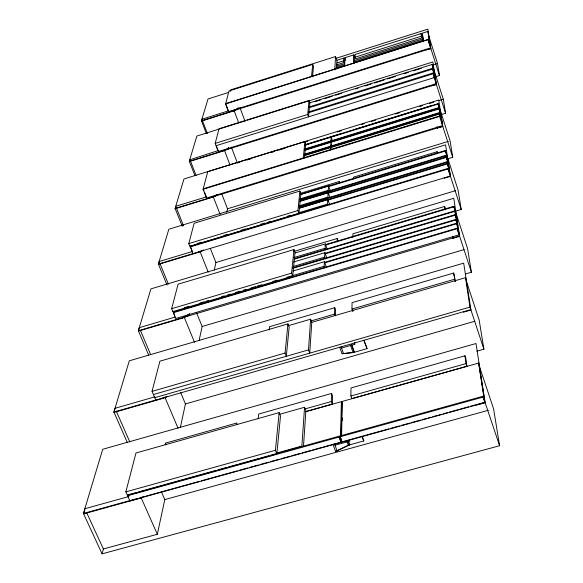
<?xml version="1.0" encoding="UTF-8"?>
<svg xmlns="http://www.w3.org/2000/svg" width="583" height="583" viewBox="0 0 583 583"><rect width="100%" height="100%" fill="white"/><g stroke="black" fill="none" stroke-linecap="round" stroke-linejoin="round"><path stroke-width="0.87" d="M341.521 348.066L354.741 344.276L354.756 342.505M352.839 309.813L352.824 311.417L351.964 309.056L352.045 302.65L453.669 273.041L455.316 281.655L453.669 273.041M350.9 396.01L350.995 387.972L464.942 355.798L465.824 358.414L466.896 366.248L351.862 398.597L350.9 396.01L466.006 363.61L464.942 355.798M352.839 237.31L352.883 233.827L444.603 206.448L445.325 208.641M353.56 178.872L353.582 177.137L437.148 151.697L437.585 153.045M355.047 57.214L355.076 54.503L421.057 33.566L421.946 37.829L355.601 58.854L355.047 57.214L421.414 36.168L421.057 33.566M353.823 63.445L353.947 54.86L344.925 57.724L344.633 66.353M354.231 62.272L353.947 54.86M341.587 435.516L342.359 401.395L478.672 363.063L484.954 402.591L341.973 442.191L339.933 436.813L339.955 435.975L482.979 396.265L484.371 400.397L478.672 363.063M342.454 420.642L342.512 417.953M305.448 411.773L341.383 401.672L340.457 440.289L338.927 436.259L270.599 455.228M136.56 492.446L127.801 494.872L127.575 495.754L129.885 500.921L340.946 442.475L341.033 438.882M341.091 436.186L341.864 402.97L341.383 401.672M340.946 442.475L338.927 436.259M345.231 60.625L344.925 57.724M306.031 411.489L332.31 404.099L331.333 401.519L331.625 393.438L258.721 414.025L258.116 418.958M335.087 315.702L334.504 314.128L334.737 307.693L269.55 326.684L269.142 329.963M337.12 241.996L337.251 238.491L293.905 251.433M339.255 183.23L339.321 181.481L300.267 193.374M336.544 64.895L344.254 62.447L343.7 60.807L343.795 58.081L336.974 60.246M332.31 404.099L332.594 395.995L331.625 393.438M335.4 315.68L335.597 310.032L334.737 307.693M344.254 62.447L344.356 59.714L343.795 58.081M336.602 68.925L337.003 60.909L335.509 56.558L230.642 89.884L230.205 91.56M324.767 267.998L324.141 266.293L324.388 261.694L292.965 271.008M325.248 258.845L324.636 257.161L324.877 252.687L293.497 262.015M325.722 249.939L325.117 248.278L325.35 243.92L294.881 253.007M299.079 208.109L327.763 199.422L327.508 204.079L298.795 212.766M300.274 201.026L328.134 192.565L327.886 197.12L299.13 205.835M328.812 191.858L328.258 190.313L328.499 185.86L300.762 194.299M330.437 150.042L330.576 147.601L331.173 149.292M330.648 146.151L330.86 142.332L332.04 145.692M330.933 140.911L331.137 137.158L332.31 140.488M334.788 69.814L335.509 56.558M303.517 445.988L305.878 410.709L304.552 407.269L279.126 414.433M304.552 407.269L301.877 446.053L276.488 453.1M310.615 319.2L311.788 322.341L309.726 353.152L308.502 349.902L310.615 319.2L287.966 325.788M276.83 453.836L280.503 416.065L279.148 412.633L135.977 452.991L125.841 491.87L127.386 495.324L276.83 453.836L275.409 450.287L279.148 412.633M287.958 323.908L289.161 327.041L286.311 356.286L285.065 353.05L287.958 323.908L159.91 361.176L152.039 391.368L155.741 400.04M292.702 276.123L295.049 252.468L293.97 249.575L178.092 284.198L171.635 308.684L172.838 311.599L292.702 276.123L291.587 273.143L293.97 249.575M298.941 213.298L300.886 193.724L299.91 191.042L194.139 223.274L188.79 243.592L189.869 246.281L298.941 213.298L297.928 210.543L299.91 191.042M304.443 157.927L305.813 144.081L304.916 141.596L207.723 171.708L203.081 189.315L206.506 198.074L442.526 125.607L440.129 109.968L438.081 103.606L305.055 144.773M312.481 76.927L313.516 66.557L312.75 64.37L228.988 90.984L225.563 103.985L228.456 111.659L430.64 47.864L427.937 31.38L422.201 33.202L423.411 41.889M303.262 157.971L304.916 141.596M309.085 100.473L309.916 102.797L308.516 116.848L307.671 114.465L309.085 100.473L219.04 128.748L215.185 143.374L218.319 151.558L436.113 83.69L435.501 79.696L433.57 73.655L308.458 112.789M311.526 76.431L312.75 64.37M236.713 424.628L236.96 422.974L165.557 443.109L165.171 444.8M479.561 366.824L493.59 408.843L499.58 445.718L102.076 553.85L103.388 548.975L157.33 534.276L164.807 499.595L161.535 492.103M180.402 427.266L185.438 403.932L180.533 392.235M199.138 340.377L202.133 326.495L196.405 312.393M214.267 270.199L215.921 262.518L210.332 248.373M226.751 212.307L227.508 208.787L221.635 193.578M188.79 315.84L189.322 313.596M228.339 149.088L228.623 147.907M237.769 109.334L238.134 107.804M192.827 253.671L190.298 246.339L447.977 168.414L449.806 174.047L449.121 169.566L447.227 163.422L299.487 208.175M324.731 262.306L456.336 223.304L458.325 229.374L459.156 234.825L175.68 318.493L173.289 312.685L173.435 312.124L457.072 228.201L458.704 233.171L458.027 228.74M102.076 553.85L83.42 513.448L102.71 449.282L475.998 343.518L485.136 402.693L476.683 405.032L476.53 404.58L484.138 402.467M127.276 442.431L113.904 412.043L129.302 360.811L463.689 263.152L470.94 310.032L463.463 312.182L463.325 311.759M148.636 355.003L138.346 330.721L150.924 288.876L453.763 198.293L459.659 236.355L452.947 238.33L452.576 236.21M167 285.021L158.387 264.055L168.851 229.228L445.58 144.846L450.462 176.372L444.384 178.201L444.275 177.851M182.253 226.248L175.111 208.408L183.958 178.974L438.722 100.043L442.84 126.584L437.177 127.961M194.911 175.629L189.286 161.258L196.857 136.058L245.45 120.798M206.331 133.492L201.448 120.798L208.007 98.972L228.776 92.376M84.797 509.943L83.617 513.878L138.353 498.72A8.556 3.964 -25.5 0 0 142.441 497M159.276 261.869L158.518 264.391L198.723 252.264A6.158 2.135 -21.7 0 0 203.533 249.918M189.759 160.34L189.395 161.549L223.551 150.91A5.211 1.538 -20.7 0 0 228.776 147.849M332.929 444.348L335.655 451.468L348.328 445.208L363.909 440.901L362.334 436.682M335.655 451.468L349.785 444.807M335.247 58.562L427.864 29.15L430.91 48.717L426.071 49.934M336.836 62.986L343.7 60.807M336.945 66.127L344.742 63.656M354.267 60.639L423.571 38.689M336.027 67.686L344.677 64.946M353.845 62.046L423.163 40.103M427.937 31.38L430.218 46.385L428.039 39.549L225.665 103.606L228.142 110.18M225.563 103.985L428.039 39.549M228.456 110.857L201.915 119.231L201.55 121.067L233.317 111.047A4.839 1.326 -20.5 0 0 238.236 108.074M201.448 120.798L430.815 48.433L439.465 75.52L435.997 76.606M247.185 120.251L286.238 107.993M287.973 107.447L432.885 61.944L436.405 84.601L431.187 85.89M309.15 103.038L432.178 64.436L434.08 70.375L434.663 74.216L432.746 68.24L432.178 64.436M314.871 101.733L320.92 99.839M324.381 98.753L332.157 96.312M335.611 95.226L341.66 93.331M355.521 88.98L358.115 88.164M365.038 85.993L371.094 84.098M374.556 83.012L384.073 80.024M387.535 78.938L395.325 76.497M403.975 73.779L408.304 72.423M413.493 70.791L421.283 68.349M433.169 64.8L437.505 63.438L429.059 36.955M308.888 107.046L432.746 68.24M309.675 107.593L432.863 69.005L434.787 74.996L435.384 78.909L433.446 72.875L432.863 69.005M308.538 111.951L433.446 72.875M215.185 143.374L307.671 114.465M216.082 145.714L434.16 77.605L433.57 73.655M217.918 150.691L189.941 159.735M189.286 161.258L436.31 84.295L445.587 113.226L441.236 114.567M239.985 162.198L237.383 163.007L231.32 147.04M246.937 160.048L251.28 158.7M271.27 152.513L273.872 151.704M279.089 150.086L285.167 148.206M305.157 142.012L307.766 141.21M337.302 132.057L341.653 130.709M361.635 124.522L364.244 123.713M371.196 121.556L375.539 120.215M395.522 114.02L399.865 112.672M419.855 106.485L422.456 105.676M429.409 103.526L433.752 102.178M438.97 100.56L443.313 99.219L434.269 70.973M305.463 144.708L341.055 133.689M354.158 129.637L430.903 105.887M305.011 145.247L438.146 104.044L438.081 103.606M304.771 148.993L438.686 107.607L440.34 112.738L438.146 104.044M305.594 149.204L438.759 108.059L438.686 107.607M305.186 149.795L438.824 108.511L440.886 114.924M304.268 150.545L438.89 108.963L438.824 108.511M304.669 154.167L439.436 112.592L441.105 117.766L440.544 114.1M304.851 154.59L439.509 113.051L439.436 112.592M304.8 155.071L439.575 113.51L441.316 119.151L442.031 123.829M304.523 155.632L439.648 113.969M442.526 125.607L439.502 115.988L203.219 188.797L203.875 190.466M203.081 189.315L439.575 116.454L439.502 115.988M206.564 196.821L175.745 206.287L175.235 208.721L212.168 197.382A5.641 1.8 -21.1 0 0 217.372 194.591M175.111 208.408L442.73 126.256L452.743 157.286L447.511 158.875M227.508 208.787L448.334 141.385M300.77 194.496L445.274 150.516L458.041 189.92L461.219 209.472L455.979 211.031M328.601 186.575L445.354 151.041L445.274 150.516M299.633 199.007L328.258 190.313M300.048 199.634L445.995 155.289L447.788 160.813L447.132 156.536L445.354 151.041M299.997 200.195L446.075 155.821L445.995 155.289M299.888 201.339L446.243 156.893L448.48 163.816M328.142 193.316L446.323 157.432L446.243 156.893M299.152 206.586L446.979 161.775L448.786 167.35L448.116 162.978L446.323 157.432M299.101 207.162L447.059 162.322L446.979 161.775M327.267 200.326L447.307 163.969M188.79 243.592L297.928 210.543M196.988 243.556L201.339 242.244M223.959 235.401L226.576 234.606M241.362 230.139L245.72 228.82M260.506 224.346L264.857 223.027M268.34 221.977L270.949 221.19M287.485 216.184L290.094 215.397M190.138 246.959L448.065 168.975L447.977 168.414M192.23 251.55L159.137 261.534L168.392 284.081M158.387 264.055L450.353 176.015M215.921 262.518L455.432 190.707M325.452 244.605L453.771 206.331L455.709 212.27L456.496 217.437L454.47 210.973L294.196 258.699M324.964 245.246L453.844 206.812L453.771 206.331M293.759 257.613L325.117 248.278M294.153 259.209L454.543 211.454L454.47 210.973M325.299 253.277L455.031 214.704L456.999 220.709L457.808 226.015L455.753 219.47L292.739 267.859M325.278 253.794L455.112 215.193L455.031 214.704M293.234 266.489L324.636 257.161M292.688 268.384L455.833 219.966M324.709 262.838L456.409 223.806L456.336 223.304M171.635 308.684L291.587 273.143M184.279 307.693L188.622 306.41M199.911 303.065L204.254 301.775M205.996 301.265L208.597 300.493M221.635 296.638L224.236 295.865M227.713 294.838L230.321 294.065M235.532 292.52L239.875 291.238M243.351 290.21L245.953 289.438M251.171 287.893L255.514 286.61M257.249 286.093L261.592 284.81M272.888 281.465L277.231 280.175M286.785 277.348L324.141 266.293M173.289 312.685L457.152 228.711L457.072 228.201M175.439 316.999L139.257 327.682L138.499 331.086L182.603 318.07A6.785 2.58 -22.5 0 0 189.249 314.048M138.346 330.721L459.528 235.969L471.407 272.239L465.3 274.017M202.133 326.495L464.075 249.626M311.14 320.92L334.504 314.128M351.964 309.056L454.514 279.25M311.584 322.399L465.489 277.69L466.291 280.11M152.039 391.368L285.065 353.05M153.387 394.523L308.502 349.902M154.976 396.819L115.026 408.304L114.071 412.436L162.919 398.415A7.564 3.163 -23.7 0 0 167.379 396.425M154.735 397.679L469.978 307.11L465.489 277.69M113.904 412.043L470.809 309.617M339.7 347.242L342.112 353.735L354.442 352.234M342.112 353.735L353.138 352.606L367.057 348.627L364.018 340.261M185.438 403.932L474.795 321.269M476.901 351.163L483.905 349.188L479.168 320.023L466.531 281.684M305.04 408.923L331.333 401.519M125.841 491.87L275.409 450.287M138.317 491.957L216.286 470.306M218.035 469.825L226.794 467.391M228.551 466.903L237.31 464.469M239.059 463.988L247.819 461.554M249.575 461.066L258.335 458.632M260.084 458.151L268.843 455.717M127.575 495.754L338.905 437.097M339.933 436.813L483.103 397.074L482.979 396.265M128.93 496.497L84.841 508.726L85.038 509.156M83.42 513.448L138.164 498.29L138.353 498.72M139.913 497.809L145.16 496.352M146.034 496.111L199.51 481.303M201.266 480.815L237.208 470.86M238.957 470.372L247.724 467.945M249.48 467.457L258.247 465.03M259.996 464.549L268.763 462.122M270.519 461.634L279.286 459.207M281.035 458.719L289.802 456.292M291.558 455.804L300.325 453.377M302.074 452.896L310.841 450.462M312.597 449.981L321.364 447.555M323.113 447.066L388.861 428.855M390.617 428.374L399.384 425.94M401.133 425.459L409.9 423.032M411.656 422.544L420.423 420.117M422.179 419.629L426.559 418.419M428.316 417.931L430.939 417.202M432.695 416.714L437.082 415.504M438.831 415.016L441.462 414.287M443.218 413.806L447.598 412.589M449.355 412.101L458.121 409.674M459.87 409.193L468.637 406.759M470.394 406.278L475.648 404.821M334.977 445.259L349.866 441.142L349.363 439.801M164.807 499.595L488.328 410.294M367.057 348.627L363.777 340.21M86.532 512.406L103.388 548.975M140.955 497.328L157.33 534.276M116.294 411.183L129.798 441.907M165.557 443.109L166.264 444.763M140.452 330.51L150.545 354.355M164.894 397.234L178.048 428.235M162.919 398.415L162.752 398.021A7.564 3.163 -23.6 0 0 165.506 396.972M172.983 311.038L174.725 315.272M184.017 316.729L194.547 342.425M182.603 318.07L182.457 317.713A6.785 2.572 -22.5 0 0 188.302 314.594M176.204 207.431L183.528 225.745M190.029 245.662L192.179 251.04M199.991 251.441L208.248 272.166M198.723 252.264L198.592 251.929A6.158 2.135 -21.7 0 0 200.844 251.076M204.524 192.135L206.156 196.303M190.262 160.565L196.085 175.439M213.334 196.967L220.177 214.573M212.168 197.382L212.044 197.069A5.641 1.8 -21.1 0 0 217.248 194.277M216.366 146.078L218.151 150.749M202.337 120.331L207.417 133.551M224.302 149.955L230.015 164.923M223.551 150.91L223.442 150.618A5.211 1.538 -20.7 0 0 227.895 148.403M334.467 443.925L337.193 451.045M339.955 435.975L341.485 440.005M348.517 441.44L349.472 443.962M347.927 440.704L349.523 444.938M347.067 441.87L348.328 445.208M234.002 110.34L238.68 122.809M233.317 111.047L233.215 110.777A4.839 1.326 -20.5 0 0 237.339 108.759M239.912 107.527L244.947 121.016M362.079 436.784L363.661 441.025M341.07 346.849L343.474 353.349M350.361 345.063L353.138 352.606M354.296 343.052L354.741 344.276M324.388 261.694L326.56 267.626M351.68 344.721L354.136 351.403M351.425 344.684L354.209 352.256M325.35 243.92L327.165 248.897M324.877 252.687L326.713 257.715M337.251 238.491L338.023 240.648M328.134 192.565L329.803 197.214M327.763 199.422L329.73 204.895M328.499 185.86L330.423 191.231M339.321 181.481L339.787 182.807M466.006 363.61L466.896 366.248M484.32 397.905L484.473 398.357M484.983 402.234L499.58 445.718M483.103 397.074L484.954 402.591M470.284 306.213L470.423 306.629M469.978 307.11L483.905 349.188M456.074 213.385L467.573 248.598L471.407 272.239M453.844 206.812L455.418 211.636L456.059 215.827M455.112 215.193L456.708 220.075L457.364 224.382L455.753 219.47M459.113 233.229L459.236 233.608M457.152 228.711L459.156 234.825M448.451 165.157L448.903 166.541M447.059 162.322L449.325 169.296M447.227 163.422L449.493 170.404M449.464 171.796L449.923 173.195M448.065 168.975L461.219 209.472M441.601 121.009L442.016 122.313M447.46 158.663L447.904 160.041M446.075 155.821L448.32 162.73M421.414 36.168L421.946 37.829M434.16 77.605L436.113 83.69M440.34 110.602L450.076 140.853L452.743 157.286M440.063 110.938L440.478 112.213M438.759 108.059L440.821 114.472M440.828 115.922L441.236 117.212M439.509 113.051L441.666 119.981M429.904 44.323L430.269 45.459M428.09 39.892L430.64 47.864M437.505 63.438L439.465 75.52M443.313 99.219L445.587 113.226M433.92 69.975L434.444 73.429M434.619 74.588L435.158 78.107L433.089 69.8M435.341 79.295L435.887 82.881M432.397 65.223L432.914 68.641M433.788 74.456L434.328 78.02M437.031 126.547L437.279 128.289M452.7 236.589L452.947 238.33M422.551 34.302L423.404 40.38M437.148 151.697L437.374 153.365M444.603 206.448L445.062 209.814M202.228 250.362A6.158 2.135 -21.7 0 1 201.558 250.726M228.485 147.82A5.211 1.538 -20.7 0 1 228.23 148.104M237.886 108.249A4.839 1.326 -20.5 0 1 237.645 108.496"/></g></svg>
